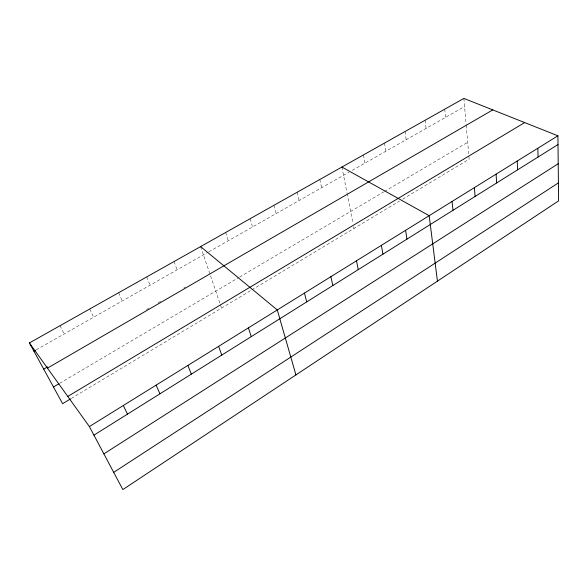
<?xml version="1.0" encoding="UTF-8"?>
<svg xmlns="http://www.w3.org/2000/svg" width="588" height="588" viewBox="0 0 588 588"><rect width="100%" height="100%" fill="white"/><g stroke="black" fill="none" stroke-linecap="round" stroke-linejoin="round"><path stroke-width="0.44" stroke-dasharray="2.94 2.21" d="M71.258 398.48L251.076 290.332M251.84 289.877L399.531 201.052M402.633 199.185L469.136 159.194L468.827 155.644M59.733 383.288L238.882 277.47M239.654 277.014L383.692 191.931M384.471 191.475L467.673 142.325M146.449 309.626L148.779 308.274M158.113 302.864L161.23 301.063M183.823 287.973L185.389 287.069M36.28 349.801L208.079 252.223M208.858 251.782L349.088 172.137M352.256 170.336L464.579 106.546M60.02 325.708L64.195 333.94M89.758 308.972L93.632 317.226M118.651 292.714L122.245 300.975M146.735 276.911L150.058 285.18M174.041 261.542L177.106 269.819M200.596 246.593L220.103 303.849M220.39 304.702L221.551 308.097M225.696 232.473L228.291 240.749M250.143 218.714L252.517 226.983M273.964 205.3L276.139 213.569M297.19 192.232L299.167 200.486M319.835 179.487L321.629 187.734M341.929 167.051L346.927 192.526M347.096 193.386L352.925 223.087M353.623 226.667L353.976 228.453M363.487 154.916L364.928 163.141M384.523 143.075L385.809 151.278M405.066 131.514L406.198 139.701M425.131 120.224L426.109 128.39M444.726 109.192L445.564 117.343M463.873 98.416L466.13 124.436M466.203 125.325L468.746 154.754"/><path stroke-width="0.88" d="M113.697 472.362L558.409 182.883M103.878 453.87L558.203 163.736M93.933 435.149L557.997 144.538M89.376 426.565L557.909 135.791L558.6 200.876L122.841 489.584L89.376 426.565L29.4 342.944L463.873 98.416L557.909 135.791M70.472 398.951L62.607 403.684L29.4 342.944M67.767 396.437L524.665 122.583M53.479 386.985L58.954 383.751M43.718 369.132L47.613 366.875M47.459 368.125L492.773 109.905M33.891 351.154L35.486 350.25M341.929 167.051L429.159 215.693L437.45 281.145M200.596 246.593L277.286 309.95L295.918 374.916M123.311 405.5L127.478 414.143M156.129 385.133L159.929 393.82M187.888 365.427L191.335 374.152M218.633 346.347L221.757 355.101M248.423 327.861L251.238 336.637M304.466 293.081L306.723 301.894M330.853 276.705L332.852 285.525M356.482 260.793L358.246 269.627M381.391 245.336L382.928 254.17M405.61 230.312L406.925 239.14M452.069 201.478L452.995 210.291M474.369 187.638L475.111 196.443M496.081 174.166L496.647 182.956M517.227 161.038L517.624 169.822M537.829 148.257L538.071 157.018"/></g></svg>
